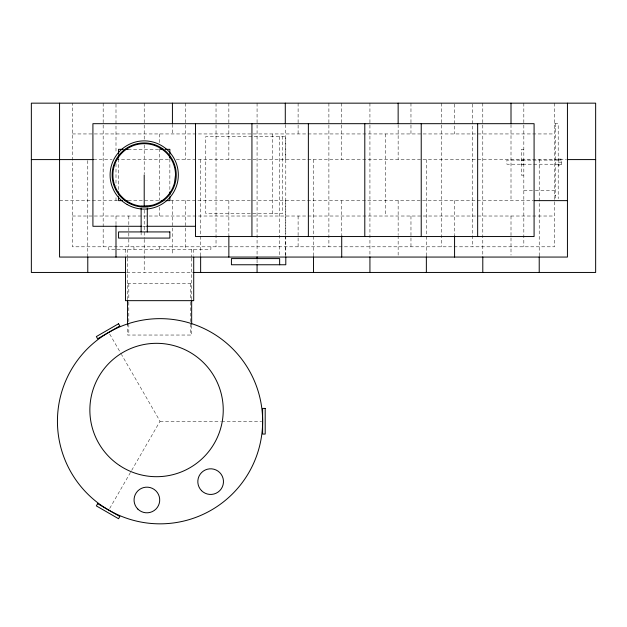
<?xml version="1.0" encoding="UTF-8"?>
<svg xmlns="http://www.w3.org/2000/svg" width="627" height="627" viewBox="0 0 627 627"><rect width="100%" height="100%" fill="white"/><g stroke="black" fill="none" stroke-linecap="round" stroke-linejoin="round"><path stroke-width="0.47" stroke-dasharray="3.13 2.35" d="M109.709 508.403L131.208 471.167M131.701 470.321L160.034 421.242L121.442 354.388M554.613 123.684L558.202 123.684L558.202 198.681M554.613 128.809L555.64 128.809M72.387 133.943L554.613 133.943M128.057 149.328L159.407 149.328M523.827 149.492L521.264 149.492L521.264 175.145L523.827 175.145M558.202 159.078L561.283 159.078L561.283 165.23L558.202 165.23M93.619 159.587L112.1 159.587M115.995 159.587L170.481 159.587M176.32 159.587L566.463 159.587M558.202 159.979L561.283 159.979M558.202 160.104L506.898 160.104L506.898 164.211L558.202 164.211M521.264 160.269L523.827 160.269M558.202 162.158L561.283 162.158M521.264 164.376L523.827 164.376M558.202 164.329L561.283 164.329M523.827 190.373L534.408 190.373M535.372 190.373L554.613 190.373M554.613 195.499L555.64 195.499M59.565 200.632L117.939 200.632M128.237 200.632L160.183 200.632M170.481 200.632L533.381 200.632M72.387 216.017L554.613 216.017M142.744 226.284L145.676 226.284M126.701 272.447L192.857 272.447M127.54 283.733L191.666 283.733M160.034 421.242L220.618 421.242M221.597 421.242L261.655 421.242M109.709 334.073L120.948 353.542M555.64 123.684L555.64 198.681M554.613 103.157L554.613 246.803L72.387 246.803L72.387 103.157M539.22 159.587L539.22 255.91M523.827 103.157L523.827 246.803M511.005 124.569L511.005 200.632M511.005 216.017L511.005 255.103M482.79 103.157L482.79 255.91M472.531 104.121L472.531 246.803M454.575 104.121L454.575 133.943M454.575 200.632L454.575 234.686M441.753 103.157L441.753 246.803M426.36 159.587L426.36 255.91M410.967 103.157L410.967 133.943M410.967 216.017L410.967 246.803M398.145 124.569L398.145 159.587M398.145 200.632L398.145 234.686M398.145 235.658L398.145 255.118M385.323 133.943L385.323 216.017M369.93 103.157L369.93 255.91M341.715 103.157L341.715 159.587M341.715 200.632L341.715 234.686M328.893 103.157L328.893 246.803M313.5 159.587L313.5 255.91M298.107 103.157L298.107 133.943M298.107 216.017L298.107 246.803M285.794 255.941L285.794 136.506L205.774 136.506L205.774 213.454L282.722 213.454L282.722 136.506M285.285 124.569L285.285 159.587M285.285 200.632L285.285 234.686M285.285 235.658L285.285 255.118M279.642 136.506L279.642 255.667M272.463 133.943L272.463 216.017M257.07 103.157L257.07 255.91M257.07 259.805L257.07 263.693M228.855 103.157L228.855 159.587M228.855 200.632L228.855 234.686M216.033 103.157L216.033 246.803M210.899 246.803L210.899 249.366L108.299 249.366L108.299 246.803M200.64 159.587L200.64 255.91M193.712 249.366L193.712 255.173M191.666 249.366L191.666 257.109M191.666 258.081L191.666 300.662M191.666 325.358L191.666 335.037L127.54 335.037L127.54 326.322M190.381 283.733L190.381 301.156M190.381 302.128L190.381 335.037M185.247 103.157L185.247 159.587M185.247 200.632L185.247 249.366M172.425 124.318L172.425 133.943M172.425 200.632L172.425 255.118M169.862 159.007L169.862 189.981M159.603 133.943L159.603 142.737M159.603 148.599L159.603 200.389M159.603 207.223L159.603 216.017M159.603 246.803L159.603 249.366M144.21 103.157L144.21 139.163M144.21 144.994L144.21 174.188M144.21 210.186L144.21 238.401M144.21 239.373L144.21 272.447M141.13 232.695L141.13 235M133.951 246.803L133.951 249.366M128.817 216.017L128.817 226.598M128.817 227.562L128.817 238.142M128.817 239.106L128.817 246.803M128.817 283.733L128.817 301.156M128.817 302.128L128.817 335.037M127.54 249.366L127.54 257.109M127.54 258.081L127.54 300.662M125.486 249.366L125.486 255.173M118.558 159.007L118.558 189.981M115.995 104.137L115.995 152.87M115.995 163.592L115.995 186.007M115.995 197.709L115.995 200.632M115.995 216.017L115.995 224.819M103.173 103.157L103.173 246.803M87.78 160.567L87.78 255.91"/><path stroke-width="0.94" d="M144.21 206.275L152.306 205.209A31.295 31.295 0 0 0 174.439 183.084L175.505 174.98A31.295 31.295 0 0 0 144.21 143.685A31.295 31.295 0 0 0 112.915 174.98A31.295 31.295 0 0 0 144.21 206.275L144.21 174.98M123.307 149.328L118.558 149.328L118.558 154.171M125.212 149.328L128.057 149.328M160.363 149.328L163.208 149.328M165.113 149.328L169.862 149.328L169.862 154.171M31.35 159.587L93.478 159.587M567.435 159.587L595.65 159.587M122.43 200.632L118.558 200.632L118.558 196.76M124.365 200.632L127.273 200.632M161.147 200.632L164.055 200.632M165.99 200.632L169.862 200.632L169.862 196.76M534.353 200.632L567.435 200.632M141.13 206.275L147.29 206.275M141.765 226.284L92.914 226.284L92.914 123.684L534.086 123.684L534.086 236.544L195.506 236.544L195.506 123.684M146.655 226.284L195.506 226.284M125.721 272.447L31.35 272.447L31.35 103.157L595.65 103.157L595.65 272.447L193.829 272.447M567.435 103.157L567.435 257.062L59.565 257.062L59.565 103.157M539.22 256.882L539.22 272.447M511.005 103.157L511.005 123.629M482.79 256.882L482.79 272.447M477.656 123.684L477.656 236.544M454.575 235.658L454.575 257.062M426.36 256.882L426.36 272.447M421.226 123.684L421.226 236.544M398.145 103.157L398.145 123.59M369.93 256.882L369.93 272.447M364.796 123.684L364.796 236.544M341.715 235.658L341.715 257.062M313.5 256.882L313.5 272.447M308.366 123.684L308.366 236.544M285.794 256.921L285.794 264.759L231.418 264.759L231.418 258.598L279.642 258.598L279.642 264.759M285.285 103.157L285.285 123.59M257.07 256.882L257.07 258.833M257.07 264.665L257.07 272.447M251.936 123.684L251.936 236.544M228.855 235.658L228.855 257.062M200.64 256.882L200.64 272.447M193.712 257.109L193.712 300.662L125.486 300.662L125.486 257.109M191.666 300.192L191.666 324.386M172.425 103.157L172.425 123.362M169.862 156.107L169.862 158.043M169.862 191.917L169.862 194.825M147.29 208.172L147.29 231.927M141.13 208.172L141.13 231.927M127.54 300.192L127.54 325.358M118.558 156.107L118.558 158.043M118.558 191.917L118.558 194.825M115.995 225.791L115.995 257.062M87.78 256.882L87.78 272.447M97.632 503.677L96.346 505.903L118.558 518.725L119.843 516.507L97.632 503.677M118.558 323.751L96.346 336.574L97.632 338.799L119.843 325.969L118.558 323.751M169.862 231.927L118.558 231.927L118.558 238.08L169.862 238.08L169.862 231.927M265.197 408.412L262.635 408.412L262.635 434.064L265.197 434.064L265.197 408.412M127.156 204.527A34.117 34.117 0 0 0 178.327 174.98A34.117 34.117 0 0 0 127.156 145.44A34.117 34.117 0 0 0 127.156 204.527M128.182 202.748A32.063 32.063 0 0 0 176.273 174.98A32.063 32.063 0 0 0 128.182 147.212A32.063 32.063 0 0 0 128.182 202.748M108.737 510.096A102.601 102.601 0 0 0 262.635 421.242A102.601 102.601 0 0 0 108.737 332.388A102.601 102.601 0 0 0 108.737 510.096M119.655 465.563A66.689 66.689 0 0 0 223.11 414.188A66.689 66.689 0 0 0 126.889 350.281A66.689 66.689 0 0 0 119.655 465.563M201.573 490.69A12.822 12.822 0 0 0 223.032 484.945A12.822 12.822 0 0 0 207.325 469.239A12.822 12.822 0 0 0 201.573 490.69M137.815 509.053A12.822 12.822 0 0 0 159.274 503.309A12.822 12.822 0 0 0 143.567 487.594A12.822 12.822 0 0 0 137.815 509.053"/></g></svg>
